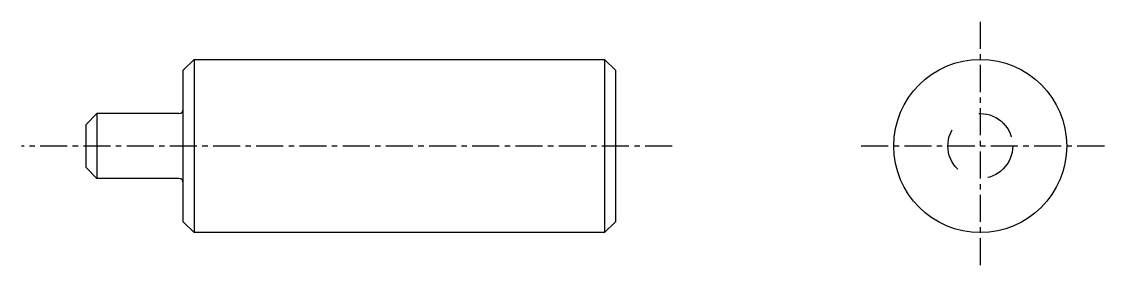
# Model space of a CAD drawing. Extents: x 69.3 to 136.5, y 69.2 to 149.9.
# Drawn here: x 86.4 to 136.5, y 138.4 to 149.9 of the extents above; entities outside this region: 2.
import ezdxf

# ---------------------------------------------------------------- set-up
doc = ezdxf.new("R2010")
doc.units = 0
doc.linetypes.add('CENTER', pattern=[2, 1.25, -0.25, 0.25, -0.25])
doc.linetypes.add('DASHED', pattern=[3.5, 2, -1.5])
doc.layers.get('0').update_dxf_attribs({"linetype": 'CONTINUOUS'})
doc.layers.add('CENTER', color=1, linetype='CENTER')

msp = doc.modelspace()

# ---------------------------------------------------------------- linework, layer by layer
for p, q in [((93.877, 147.65), (94.377, 148.15)), ((94.377, 148.15), (113.377, 148.15)), ((94.377, 148.15), (94.377, 140.15)), ((113.377, 148.15), (113.377, 140.15)), ((113.377, 148.15), (113.877, 147.65)), ((93.877, 140.65), (93.877, 147.65)), ((113.877, 147.65), (113.877, 140.65)), ((94.377, 146.15), (94.377, 146.15)), ((89.877, 145.65), (89.377, 145.15)), ((89.377, 143.15), (89.377, 145.15)), ((94.377, 144.15), (94.377, 144.15)), ((89.377, 143.15), (89.877, 142.65)), ((94.377, 140.15), (93.877, 140.65)), ((113.877, 140.65), (113.377, 140.15)), ((113.377, 140.15), (94.377, 140.15))]:
    msp.add_line(p, q)
at = {"color": 7, "linetype": 'CONTINUOUS'}
for p, q in [((93.677, 145.65), (89.877, 145.65)), ((93.677, 142.65), (89.877, 142.65))]:
    msp.add_line(p, q, dxfattribs=at)
at = {"color": 7}
msp.add_line((89.877, 145.65), (89.877, 142.65), dxfattribs=at)
msp.add_circle((130.767, 144.15), 4)
at = {"color": 3, "linetype": 'DASHED'}
msp.add_circle((130.767, 144.15), 1.5, dxfattribs=at)
for centre, start, end in [((93.677, 145.85), 270, 0), ((93.677, 142.45), 0, 90)]:
    msp.add_arc(centre, 0.2, start, end)
at = {"layer": 'CENTER', "color": 1, "linetype": 'CENTER'}
for p, q in [((130.767, 149.894), (130.767, 138.407)), ((116.505, 144.15), (86.394, 144.15)), ((136.51, 144.15), (125.023, 144.15))]:
    msp.add_line(p, q, dxfattribs=at)

# ---------------------------------------------------------------- texts
for s, p in [('SFRP 8-20-F4.5-P3', (69.047, 84.229)), ('SFRP08', (69.047, 69.229))]:
    msp.add_text(s, height=4).set_placement(p)

doc.saveas('drawing.dxf')
